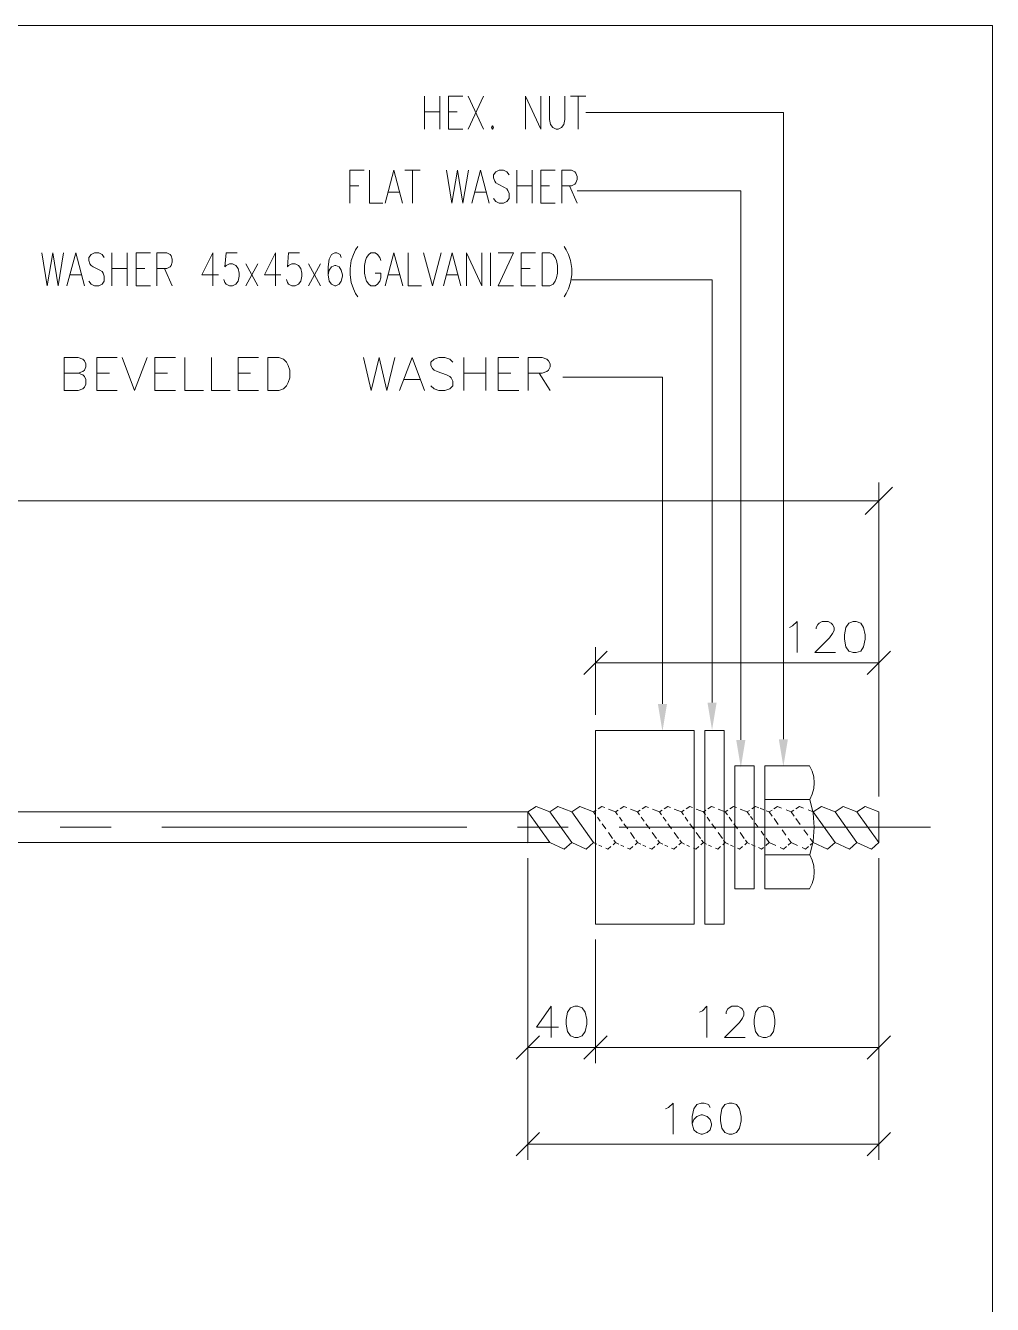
# Model space of a CAD drawing. Header units: millimetres. Extents: x 2 to 579, y 1 to 405.
# Drawn here: x 255.5 to 303.1, y 148.7 to 211.6 of the extents above; entities that cross this region are included whole.
import ezdxf

# ---------------------------------------------------------------- set-up
doc = ezdxf.new("R2010")
doc.units = ezdxf.units.MM
doc.linetypes.add('XKITLINE00', pattern=[0])
doc.layers.add('GraphicObject', color=6, linetype='Continuous', lineweight=0)
doc.layers.add('LinkedObject', color=7, linetype='Continuous', lineweight=0)

# ---------------------------------------------------------------- blocks, each defined once
blk = doc.blocks.new('*A3')
at = {"layer": 'GraphicObject', "color": 3, "linetype": 'XKITLINE00', "lineweight": 0}
for p, q in [((303.062, 211.629), (168.502, 211.629)), ((303.062, 72.677), (303.062, 211.629))]:
    blk.add_line(p, q, dxfattribs=at)
blk = doc.blocks.new('*A4')
at = {"layer": 'LinkedObject'}
for points in [[(287.049, 178.242), (286.824, 176.892), (286.599, 178.242)], [(289.492, 178.303), (289.267, 176.953), (289.042, 178.303)], [(290.906, 176.463), (290.681, 175.113), (290.456, 176.463)], [(293, 176.503), (292.775, 175.153), (292.55, 176.503)]]:
    blk.add_hatch(color=1, dxfattribs=at).paths.add_polyline_path(points, flags=17)
at = {"layer": 'LinkedObject', "color": 2, "linetype": 'XKITLINE00', "lineweight": 0}
for p, q in [((275.111, 208.155), (275.111, 206.535)), ((275.867, 208.155), (275.867, 206.535)), ((276.299, 206.535), (276.299, 208.155)), ((276.299, 208.155), (277.001, 208.155)), ((278.027, 208.155), (277.271, 206.535)), ((277.271, 208.155), (278.027, 206.535)), ((280.079, 206.535), (280.079, 208.155)), ((280.079, 208.155), (280.835, 206.535)), ((280.835, 206.535), (280.835, 208.155)), ((281.267, 208.155), (281.267, 206.998)), ((282.023, 206.998), (282.023, 208.155)), ((282.293, 208.155), (283.049, 208.155)), ((282.671, 208.155), (282.671, 206.535)), ((275.111, 207.384), (275.867, 207.384)), ((276.299, 207.384), (276.731, 207.384)), ((277.001, 206.535), (276.299, 206.535)), ((278.459, 206.689), (278.405, 206.612)), ((278.405, 206.612), (278.459, 206.535)), ((278.513, 206.612), (278.459, 206.689)), ((278.459, 206.535), (278.513, 206.612)), ((281.267, 206.998), (281.321, 206.766)), ((281.321, 206.766), (281.429, 206.612)), ((281.429, 206.612), (281.591, 206.535)), ((281.591, 206.535), (281.699, 206.535)), ((281.699, 206.535), (281.861, 206.612)), ((281.861, 206.612), (281.969, 206.766)), ((281.969, 206.766), (282.023, 206.998)), ((271.445, 202.894), (271.445, 204.514)), ((271.445, 204.514), (272.147, 204.514)), ((272.417, 204.514), (272.417, 202.894)), ((273.173, 202.894), (273.605, 204.514)), ((273.605, 204.514), (274.037, 202.894)), ((274.145, 204.514), (274.901, 204.514)), ((274.523, 204.514), (274.523, 202.894)), ((276.197, 204.514), (276.467, 202.894)), ((276.467, 202.894), (276.737, 204.514)), ((276.737, 204.514), (277.007, 202.894)), ((277.007, 202.894), (277.277, 204.514)), ((277.439, 202.894), (277.871, 204.514)), ((277.871, 204.514), (278.303, 202.894)), ((278.519, 204.282), (278.627, 204.436)), ((278.519, 204.128), (278.519, 204.282)), ((278.573, 203.974), (278.519, 204.128)), ((278.627, 203.896), (278.573, 203.974)), ((278.627, 204.436), (278.789, 204.514)), ((278.789, 204.514), (279.005, 204.514)), ((279.005, 204.514), (279.167, 204.436)), ((279.167, 204.436), (279.275, 204.282)), ((279.653, 204.514), (279.653, 202.894)), ((280.409, 204.514), (280.409, 202.894)), ((280.841, 202.894), (280.841, 204.514)), ((280.841, 204.514), (281.543, 204.514)), ((281.867, 202.894), (281.867, 204.514)), ((281.867, 204.514), (282.353, 204.514)), ((282.353, 204.514), (282.515, 204.436)), ((282.515, 204.436), (282.569, 204.359)), ((282.569, 204.359), (282.623, 204.205)), ((282.623, 204.051), (282.569, 203.896)), ((282.623, 204.205), (282.623, 204.051)), ((271.445, 203.742), (271.877, 203.742)), ((273.335, 203.434), (273.875, 203.434)), ((277.601, 203.434), (278.141, 203.434)), ((278.735, 203.819), (278.627, 203.896)), ((279.059, 203.665), (278.735, 203.819)), ((279.167, 203.588), (279.059, 203.665)), ((279.221, 203.511), (279.167, 203.588)), ((279.275, 203.356), (279.221, 203.511)), ((279.275, 203.125), (279.275, 203.356)), ((279.653, 203.742), (280.409, 203.742)), ((280.841, 203.742), (281.273, 203.742)), ((282.353, 203.742), (281.867, 203.742)), ((282.245, 203.742), (282.623, 202.894)), ((282.515, 203.819), (282.353, 203.742)), ((282.569, 203.896), (282.515, 203.819)), ((272.417, 202.894), (273.065, 202.894)), ((278.519, 203.125), (278.627, 202.971)), ((278.627, 202.971), (278.789, 202.894)), ((278.789, 202.894), (279.005, 202.894)), ((279.005, 202.894), (279.167, 202.971)), ((279.167, 202.971), (279.275, 203.125)), ((281.543, 202.894), (280.841, 202.894)), ((256.28, 200.444), (256.55, 198.824)), ((256.55, 198.824), (256.82, 200.444)), ((256.82, 200.444), (257.09, 198.824)), ((257.09, 198.824), (257.36, 200.444)), ((257.522, 198.824), (257.954, 200.444)), ((257.954, 200.444), (258.386, 198.824)), ((258.602, 200.212), (258.71, 200.367)), ((258.602, 200.058), (258.602, 200.212)), ((258.71, 200.367), (258.872, 200.444)), ((258.872, 200.444), (259.088, 200.444)), ((259.088, 200.444), (259.25, 200.367)), ((259.25, 200.367), (259.358, 200.212)), ((259.736, 200.444), (259.736, 198.824)), ((260.492, 200.444), (260.492, 198.824)), ((260.924, 198.824), (260.924, 200.444)), ((260.924, 200.444), (261.626, 200.444)), ((261.95, 198.824), (261.95, 200.444)), ((261.95, 200.444), (262.436, 200.444)), ((262.436, 200.444), (262.598, 200.367)), ((262.598, 200.367), (262.652, 200.289)), ((262.652, 200.289), (262.706, 200.135)), ((264.704, 200.444), (264.164, 199.364)), ((264.704, 198.824), (264.704, 200.444)), ((265.298, 199.749), (265.352, 200.444)), ((265.352, 200.444), (265.892, 200.444)), ((267.782, 200.444), (267.242, 199.364)), ((267.782, 198.824), (267.782, 200.444)), ((268.376, 199.749), (268.43, 200.444)), ((268.43, 200.444), (268.97, 200.444)), ((270.536, 200.367), (270.428, 200.135)), ((270.698, 200.444), (270.536, 200.367)), ((270.806, 200.444), (270.698, 200.444)), ((270.968, 200.367), (270.806, 200.444)), ((271.022, 200.212), (270.968, 200.367)), ((271.508, 200.058), (271.616, 200.367)), ((271.616, 200.367), (271.724, 200.598)), ((271.724, 200.598), (271.832, 200.752)), ((272.264, 200.212), (272.21, 200.058)), ((272.372, 200.367), (272.264, 200.212)), ((272.48, 200.444), (272.372, 200.367)), ((272.696, 200.444), (272.48, 200.444)), ((272.804, 200.367), (272.696, 200.444)), ((272.912, 200.212), (272.804, 200.367)), ((272.966, 200.058), (272.912, 200.212)), ((273.182, 198.824), (273.614, 200.444)), ((273.614, 200.444), (274.046, 198.824)), ((274.316, 200.444), (274.316, 198.824)), ((275.072, 200.444), (275.504, 198.824)), ((275.504, 198.824), (275.936, 200.444)), ((276.044, 198.824), (276.476, 200.444)), ((276.476, 200.444), (276.908, 198.824)), ((277.178, 198.824), (277.178, 200.444)), ((277.178, 200.444), (277.934, 198.824)), ((277.934, 198.824), (277.934, 200.444)), ((278.366, 200.444), (278.366, 198.824)), ((278.744, 200.444), (279.5, 200.444)), ((279.5, 200.444), (278.744, 198.824)), ((279.878, 198.824), (279.878, 200.444)), ((279.878, 200.444), (280.58, 200.444)), ((280.904, 198.824), (280.904, 200.444)), ((280.904, 200.444), (281.282, 200.444)), ((281.282, 200.444), (281.444, 200.367)), ((281.444, 200.367), (281.552, 200.212)), ((281.552, 200.212), (281.606, 200.058)), ((282.092, 200.598), (281.984, 200.752)), ((282.2, 200.367), (282.092, 200.598)), ((282.308, 200.058), (282.2, 200.367)), ((258.656, 199.904), (258.602, 200.058)), ((258.71, 199.827), (258.656, 199.904)), ((258.818, 199.749), (258.71, 199.827)), ((259.142, 199.595), (258.818, 199.749)), ((259.25, 199.518), (259.142, 199.595)), ((259.736, 199.672), (260.492, 199.672)), ((260.924, 199.672), (261.356, 199.672)), ((262.436, 199.672), (261.95, 199.672)), ((262.328, 199.672), (262.706, 198.824)), ((262.598, 199.749), (262.436, 199.672)), ((262.652, 199.827), (262.598, 199.749)), ((262.706, 199.981), (262.652, 199.827)), ((262.706, 200.135), (262.706, 199.981)), ((265.352, 199.827), (265.298, 199.749)), ((265.514, 199.904), (265.352, 199.827)), ((265.676, 199.904), (265.514, 199.904)), ((265.838, 199.827), (265.676, 199.904)), ((265.946, 199.672), (265.838, 199.827)), ((266, 199.441), (265.946, 199.672)), ((266.918, 199.904), (266.324, 198.824)), ((266.324, 199.904), (266.918, 198.824)), ((268.43, 199.827), (268.376, 199.749)), ((268.592, 199.904), (268.43, 199.827)), ((268.754, 199.904), (268.592, 199.904)), ((268.916, 199.827), (268.754, 199.904)), ((269.024, 199.672), (268.916, 199.827)), ((269.078, 199.441), (269.024, 199.672)), ((269.996, 199.904), (269.402, 198.824)), ((269.402, 199.904), (269.996, 198.824)), ((270.428, 200.135), (270.374, 199.749)), ((270.374, 199.749), (270.374, 199.364)), ((270.428, 199.595), (270.374, 199.364)), ((270.536, 199.749), (270.428, 199.595)), ((270.698, 199.827), (270.536, 199.749)), ((270.752, 199.827), (270.698, 199.827)), ((270.914, 199.749), (270.752, 199.827)), ((271.022, 199.595), (270.914, 199.749)), ((271.076, 199.364), (271.022, 199.595)), ((271.454, 199.672), (271.508, 200.058)), ((271.454, 199.364), (271.454, 199.672)), ((272.21, 200.058), (272.156, 199.827)), ((272.156, 199.827), (272.156, 199.441)), ((279.878, 199.672), (280.31, 199.672)), ((281.606, 200.058), (281.66, 199.827)), ((281.66, 199.827), (281.66, 199.441)), ((282.362, 199.672), (282.308, 200.058)), ((282.362, 199.364), (282.362, 199.672)), ((257.684, 199.364), (258.224, 199.364)), ((258.602, 199.055), (258.71, 198.901)), ((259.304, 199.441), (259.25, 199.518)), ((259.25, 198.901), (259.358, 199.055)), ((259.358, 199.287), (259.304, 199.441)), ((259.358, 199.055), (259.358, 199.287)), ((264.164, 199.364), (264.974, 199.364)), ((265.244, 199.132), (265.298, 198.978)), ((265.298, 198.978), (265.352, 198.901)), ((265.838, 198.901), (265.946, 199.055)), ((265.946, 199.055), (266, 199.287)), ((266, 199.287), (266, 199.441)), ((267.242, 199.364), (268.052, 199.364)), ((268.322, 199.132), (268.376, 198.978)), ((268.376, 198.978), (268.43, 198.901)), ((268.916, 198.901), (269.024, 199.055)), ((269.024, 199.055), (269.078, 199.287)), ((269.078, 199.287), (269.078, 199.441)), ((270.374, 199.364), (270.428, 199.055)), ((270.428, 199.055), (270.536, 198.901)), ((270.914, 198.901), (271.022, 199.055)), ((271.022, 199.055), (271.076, 199.287)), ((271.076, 199.287), (271.076, 199.364)), ((271.508, 198.978), (271.454, 199.364)), ((271.616, 198.669), (271.508, 198.978)), ((272.156, 199.441), (272.21, 199.209)), ((272.21, 199.209), (272.264, 199.055)), ((272.264, 199.055), (272.372, 198.901)), ((272.966, 199.441), (272.696, 199.441)), ((272.804, 198.901), (272.912, 199.055)), ((272.912, 199.055), (272.966, 199.209)), ((272.966, 199.209), (272.966, 199.441)), ((273.344, 199.364), (273.884, 199.364)), ((276.206, 199.364), (276.746, 199.364)), ((281.552, 199.055), (281.444, 198.901)), ((281.606, 199.209), (281.552, 199.055)), ((281.66, 199.441), (281.606, 199.209)), ((282.2, 198.669), (282.308, 198.978)), ((282.308, 198.978), (282.362, 199.364)), ((258.71, 198.901), (258.872, 198.824)), ((258.872, 198.824), (259.088, 198.824)), ((259.088, 198.824), (259.25, 198.901)), ((261.626, 198.824), (260.924, 198.824)), ((265.352, 198.901), (265.514, 198.824)), ((265.514, 198.824), (265.676, 198.824)), ((265.676, 198.824), (265.838, 198.901)), ((268.43, 198.901), (268.592, 198.824)), ((268.592, 198.824), (268.754, 198.824)), ((268.754, 198.824), (268.916, 198.901)), ((270.536, 198.901), (270.698, 198.824)), ((270.698, 198.824), (270.752, 198.824)), ((270.752, 198.824), (270.914, 198.901)), ((271.724, 198.438), (271.616, 198.669)), ((271.832, 198.284), (271.724, 198.438)), ((272.372, 198.901), (272.48, 198.824)), ((272.48, 198.824), (272.696, 198.824)), ((272.696, 198.824), (272.804, 198.901)), ((274.316, 198.824), (274.964, 198.824)), ((278.744, 198.824), (279.5, 198.824)), ((280.58, 198.824), (279.878, 198.824)), ((281.282, 198.824), (280.904, 198.824)), ((281.444, 198.901), (281.282, 198.824)), ((281.984, 198.284), (282.092, 198.438)), ((282.092, 198.438), (282.2, 198.669)), ((257.378, 193.668), (257.378, 195.288)), ((257.378, 195.288), (258.073, 195.288)), ((258.073, 195.288), (258.304, 195.211)), ((258.304, 195.211), (258.381, 195.134)), ((258.998, 193.668), (258.998, 195.288)), ((258.998, 195.288), (260.001, 195.288)), ((260.233, 195.288), (260.85, 193.668)), ((260.85, 193.668), (261.467, 195.288)), ((261.853, 193.668), (261.853, 195.288)), ((261.853, 195.288), (262.856, 195.288)), ((263.318, 195.288), (263.318, 193.668)), ((264.63, 195.288), (264.63, 193.668)), ((265.941, 193.668), (265.941, 195.288)), ((265.941, 195.288), (266.944, 195.288)), ((267.407, 193.668), (267.407, 195.288)), ((267.407, 195.288), (267.947, 195.288)), ((267.947, 195.288), (268.178, 195.211)), ((268.178, 195.211), (268.333, 195.057)), ((272.113, 195.288), (272.498, 193.668)), ((272.498, 193.668), (272.884, 195.288)), ((272.884, 195.288), (273.27, 193.668)), ((273.27, 193.668), (273.656, 195.288)), ((273.887, 193.668), (274.504, 195.288)), ((274.504, 195.288), (275.121, 193.668)), ((275.43, 195.057), (275.584, 195.211)), ((275.584, 195.211), (275.816, 195.288)), ((275.816, 195.288), (276.124, 195.288)), ((276.124, 195.288), (276.356, 195.211)), ((276.356, 195.211), (276.51, 195.057)), ((277.05, 195.288), (277.05, 193.668)), ((278.13, 195.288), (278.13, 193.668)), ((278.747, 193.668), (278.747, 195.288)), ((278.747, 195.288), (279.75, 195.288)), ((280.213, 193.668), (280.213, 195.288)), ((280.213, 195.288), (280.907, 195.288)), ((280.907, 195.288), (281.138, 195.211)), ((281.138, 195.211), (281.216, 195.134)), ((258.073, 194.517), (257.378, 194.517)), ((257.378, 194.517), (258.073, 194.517)), ((258.304, 194.594), (258.073, 194.517)), ((258.073, 194.517), (258.304, 194.44)), ((258.381, 194.671), (258.304, 194.594)), ((258.381, 195.134), (258.458, 194.98)), ((258.458, 194.826), (258.381, 194.671)), ((258.458, 194.98), (258.458, 194.826)), ((258.998, 194.517), (259.616, 194.517)), ((261.853, 194.517), (262.47, 194.517)), ((265.941, 194.517), (266.558, 194.517)), ((268.333, 195.057), (268.41, 194.903)), ((268.41, 194.903), (268.487, 194.671)), ((268.487, 194.671), (268.487, 194.286)), ((275.43, 194.903), (275.43, 195.057)), ((275.507, 194.748), (275.43, 194.903)), ((275.584, 194.671), (275.507, 194.748)), ((275.738, 194.594), (275.584, 194.671)), ((276.201, 194.44), (275.738, 194.594)), ((277.05, 194.517), (278.13, 194.517)), ((278.747, 194.517), (279.364, 194.517)), ((280.907, 194.517), (280.213, 194.517)), ((280.753, 194.517), (281.293, 193.668)), ((281.138, 194.594), (280.907, 194.517)), ((281.216, 194.671), (281.138, 194.594)), ((281.216, 195.134), (281.293, 194.98)), ((281.293, 194.826), (281.216, 194.671)), ((281.293, 194.98), (281.293, 194.826)), ((258.304, 194.44), (258.381, 194.363)), ((258.381, 194.363), (258.458, 194.208)), ((258.458, 193.977), (258.381, 193.823)), ((258.458, 194.208), (258.458, 193.977)), ((268.333, 193.9), (268.178, 193.746)), ((268.41, 194.054), (268.333, 193.9)), ((268.487, 194.286), (268.41, 194.054)), ((274.118, 194.208), (274.89, 194.208)), ((275.43, 193.9), (275.584, 193.746)), ((276.356, 194.363), (276.201, 194.44)), ((276.433, 194.286), (276.356, 194.363)), ((276.356, 193.746), (276.51, 193.9)), ((276.51, 194.131), (276.433, 194.286)), ((276.51, 193.9), (276.51, 194.131)), ((258.073, 193.668), (257.378, 193.668)), ((258.304, 193.746), (258.073, 193.668)), ((258.381, 193.823), (258.304, 193.746)), ((260.001, 193.668), (258.998, 193.668)), ((262.856, 193.668), (261.853, 193.668)), ((263.318, 193.668), (264.244, 193.668)), ((264.63, 193.668), (265.556, 193.668)), ((266.944, 193.668), (265.941, 193.668)), ((267.947, 193.668), (267.407, 193.668)), ((268.178, 193.746), (267.947, 193.668)), ((275.584, 193.746), (275.816, 193.668)), ((275.816, 193.668), (276.124, 193.668)), ((276.124, 193.668), (276.356, 193.746)), ((279.75, 193.668), (278.747, 193.668))]:
    blk.add_line(p, q, dxfattribs=at)
at = {"layer": 'LinkedObject', "color": 1, "linetype": 'XKITLINE00', "lineweight": 0}
for p, q in [((292.775, 207.345), (283.053, 207.345)), ((292.775, 176.503), (292.775, 207.345)), ((290.681, 203.496), (282.627, 203.496)), ((290.681, 176.463), (290.681, 203.496)), ((289.267, 199.113), (282.366, 199.113)), ((289.267, 178.303), (289.267, 199.113)), ((286.824, 194.325), (281.918, 194.325)), ((286.824, 178.242), (286.824, 194.325)), ((296.803, 187.565), (298.153, 188.915)), ((297.478, 173.823), (297.478, 189.14)), ((297.478, 188.24), (175.003, 188.24)), ((284.098, 180.839), (282.951, 179.692)), ((283.525, 177.696), (283.525, 181.031)), ((296.904, 179.692), (298.052, 180.839)), ((297.478, 173.688), (297.478, 181.031)), ((283.525, 180.266), (297.478, 180.266)), ((280.198, 170.644), (280.198, 155.799)), ((280.198, 170.601), (280.198, 160.562)), ((297.478, 170.644), (297.478, 155.799)), ((297.478, 169.564), (297.478, 160.562)), ((283.525, 166.637), (283.525, 160.562)), ((283.525, 165.505), (283.525, 160.562)), ((280.772, 161.901), (279.624, 160.753)), ((282.951, 160.753), (284.098, 161.901)), ((284.098, 161.901), (282.951, 160.753)), ((296.904, 160.753), (298.052, 161.901)), ((280.198, 161.327), (283.525, 161.327)), ((283.525, 161.327), (297.478, 161.327)), ((280.772, 157.138), (279.624, 155.99)), ((296.904, 155.99), (298.052, 157.138)), ((297.478, 156.564), (280.198, 156.564))]:
    blk.add_line(p, q, dxfattribs=at)
at = {"layer": 'LinkedObject', "color": 7, "linetype": 'XKITLINE00', "lineweight": 0}
for p, q in [((293.082, 182.002), (293.227, 182.074)), ((293.227, 182.074), (293.446, 182.293)), ((293.446, 182.293), (293.446, 180.763)), ((294.393, 182.002), (294.466, 182.147)), ((294.393, 181.929), (294.393, 182.002)), ((294.466, 182.147), (294.539, 182.22)), ((294.539, 182.22), (294.684, 182.293)), ((294.684, 182.293), (294.976, 182.293)), ((294.976, 182.293), (295.122, 182.22)), ((295.122, 182.22), (295.194, 182.147)), ((295.194, 182.147), (295.267, 182.002)), ((295.267, 182.002), (295.267, 181.856)), ((295.85, 182.002), (295.777, 181.637)), ((295.996, 182.22), (295.85, 182.002)), ((296.214, 182.293), (295.996, 182.22)), ((296.36, 182.293), (296.214, 182.293)), ((296.579, 182.22), (296.36, 182.293)), ((296.724, 182.002), (296.579, 182.22)), ((296.797, 181.637), (296.724, 182.002)), ((295.049, 181.492), (294.32, 180.763)), ((295.194, 181.71), (295.049, 181.492)), ((295.267, 181.856), (295.194, 181.71)), ((295.777, 181.637), (295.777, 181.419)), ((295.777, 181.419), (295.85, 181.054)), ((296.724, 181.054), (296.797, 181.419)), ((296.797, 181.419), (296.797, 181.637)), ((294.32, 180.763), (295.34, 180.763)), ((295.85, 181.054), (295.996, 180.836)), ((295.996, 180.836), (296.214, 180.763)), ((296.214, 180.763), (296.36, 180.763)), ((296.36, 180.763), (296.579, 180.836)), ((296.579, 180.836), (296.724, 181.054)), ((297.478, 180.266), (297.478, 180.266)), ((283.525, 176.931), (283.525, 176.931)), ((280.605, 173.193), (280.198, 172.923)), ((280.605, 173.193), (280.198, 172.923)), ((281.278, 172.923), (280.605, 173.193)), ((281.278, 172.923), (280.605, 173.193)), ((281.685, 173.193), (281.278, 172.923)), ((281.685, 173.193), (281.278, 172.923)), ((282.358, 172.923), (281.685, 173.193)), ((282.358, 172.923), (281.685, 173.193)), ((282.765, 173.193), (282.358, 172.923)), ((283.438, 172.923), (282.765, 173.193)), ((283.845, 173.193), (283.664, 173.073)), ((283.985, 173.136), (283.845, 173.193)), ((284.925, 173.193), (284.744, 173.073)), ((285.065, 173.136), (284.925, 173.193)), ((286.005, 173.193), (285.824, 173.073)), ((286.145, 173.136), (286.005, 173.193)), ((287.085, 173.193), (286.904, 173.073)), ((287.225, 173.136), (287.085, 173.193)), ((288.165, 173.193), (287.984, 173.073)), ((288.305, 173.136), (288.165, 173.193)), ((289.245, 173.193), (289.064, 173.073)), ((289.385, 173.136), (289.245, 173.193)), ((290.325, 173.193), (290.144, 173.073)), ((290.465, 173.136), (290.325, 173.193)), ((291.405, 173.193), (291.221, 173.071)), ((291.567, 173.128), (291.405, 173.193)), ((292.485, 173.193), (292.301, 173.071)), ((292.678, 173.115), (292.485, 173.193)), ((293.565, 173.193), (293.381, 173.071)), ((293.758, 173.115), (293.565, 173.193)), ((294.645, 173.193), (294.238, 172.923)), ((295.318, 172.923), (294.645, 173.193)), ((295.725, 173.193), (295.318, 172.923)), ((296.398, 172.923), (295.725, 173.193)), ((296.805, 173.193), (296.398, 172.923)), ((297.478, 172.923), (296.805, 173.193)), ((192.283, 172.923), (280.198, 172.923)), ((281.278, 171.409), (280.198, 172.923)), ((280.198, 172.923), (280.198, 171.409)), ((281.278, 171.409), (280.198, 172.923)), ((282.358, 171.409), (281.278, 172.923)), ((282.358, 171.409), (281.278, 172.923)), ((283.438, 171.409), (282.358, 172.923)), ((283.568, 173.01), (283.438, 172.923)), ((283.538, 172.783), (283.438, 172.923)), ((283.761, 172.471), (283.625, 172.661)), ((284.518, 172.923), (284.168, 173.063)), ((284.648, 173.01), (284.518, 172.923)), ((284.618, 172.783), (284.518, 172.923)), ((284.841, 172.471), (284.705, 172.661)), ((285.598, 172.923), (285.248, 173.063)), ((285.728, 173.01), (285.598, 172.923)), ((285.698, 172.783), (285.598, 172.923)), ((285.921, 172.471), (285.785, 172.661)), ((286.678, 172.923), (286.328, 173.063)), ((286.808, 173.01), (286.678, 172.923)), ((286.778, 172.783), (286.678, 172.923)), ((287.001, 172.471), (286.865, 172.661)), ((287.758, 172.923), (287.408, 173.063)), ((287.888, 173.01), (287.758, 172.923)), ((287.858, 172.783), (287.758, 172.923)), ((288.081, 172.471), (287.945, 172.661)), ((288.838, 172.923), (288.488, 173.063)), ((288.968, 173.01), (288.838, 172.923)), ((288.938, 172.783), (288.838, 172.923)), ((289.161, 172.471), (289.025, 172.661)), ((289.918, 172.923), (289.568, 173.063)), ((290.048, 173.01), (289.918, 172.923)), ((290.018, 172.783), (289.918, 172.923)), ((290.241, 172.471), (290.105, 172.661)), ((290.998, 172.923), (290.648, 173.063)), ((291.113, 172.999), (290.998, 172.923)), ((291.113, 172.763), (290.998, 172.923)), ((291.267, 172.546), (291.162, 172.693)), ((291.808, 173.031), (291.637, 173.1)), ((292.078, 172.923), (291.932, 172.982)), ((292.216, 173.015), (292.078, 172.923)), ((292.225, 172.718), (292.078, 172.923)), ((292.515, 172.311), (292.315, 172.592)), ((293.158, 172.923), (292.909, 173.023)), ((293.296, 173.015), (293.158, 172.923)), ((293.305, 172.718), (293.158, 172.923)), ((293.595, 172.311), (293.395, 172.592)), ((294.238, 172.923), (293.989, 173.023)), ((295.318, 171.409), (294.238, 172.923)), ((296.398, 171.409), (295.318, 172.923)), ((297.478, 171.409), (296.398, 172.923)), ((297.478, 172.923), (297.478, 172.923)), ((297.478, 172.923), (297.478, 172.923)), ((297.478, 172.923), (297.478, 171.409)), ((284.038, 172.083), (283.852, 172.343)), ((284.372, 171.614), (284.167, 171.901)), ((285.118, 172.083), (284.932, 172.343)), ((285.452, 171.614), (285.247, 171.901)), ((286.198, 172.083), (286.012, 172.343)), ((286.532, 171.614), (286.327, 171.901)), ((287.278, 172.083), (287.092, 172.343)), ((287.612, 171.614), (287.407, 171.901)), ((288.358, 172.083), (288.172, 172.343)), ((288.692, 171.614), (288.487, 171.901)), ((289.438, 172.083), (289.252, 172.343)), ((289.772, 171.614), (289.567, 171.901)), ((290.518, 172.083), (290.332, 172.343)), ((290.852, 171.614), (290.647, 171.901)), ((291.538, 172.166), (291.391, 172.372)), ((291.82, 171.771), (291.68, 171.967)), ((292.895, 171.778), (292.708, 172.04)), ((293.975, 171.778), (293.788, 172.04)), ((280.198, 171.409), (191.203, 171.409)), ((280.198, 171.409), (280.198, 171.409)), ((280.198, 171.409), (281.278, 171.409)), ((280.198, 171.366), (280.198, 171.366)), ((281.278, 171.409), (281.984, 171.094)), ((281.278, 171.409), (281.984, 171.094)), ((281.984, 171.094), (282.358, 171.409)), ((281.984, 171.094), (282.358, 171.409)), ((282.358, 171.409), (283.064, 171.094)), ((283.064, 171.094), (283.438, 171.409)), ((283.438, 171.409), (283.353, 171.529)), ((283.438, 171.409), (283.598, 171.338)), ((283.697, 171.293), (283.844, 171.228)), ((284.398, 171.308), (284.518, 171.409)), ((284.518, 171.409), (284.433, 171.529)), ((284.518, 171.409), (284.678, 171.338)), ((284.777, 171.293), (284.924, 171.228)), ((285.478, 171.308), (285.598, 171.409)), ((285.598, 171.409), (285.513, 171.529)), ((285.598, 171.409), (285.758, 171.338)), ((285.857, 171.293), (286.004, 171.228)), ((286.558, 171.308), (286.678, 171.409)), ((286.678, 171.409), (286.593, 171.529)), ((286.678, 171.409), (286.838, 171.338)), ((286.937, 171.293), (287.084, 171.228)), ((287.638, 171.308), (287.758, 171.409)), ((287.758, 171.409), (287.673, 171.529)), ((287.758, 171.409), (287.918, 171.338)), ((288.017, 171.293), (288.164, 171.228)), ((288.718, 171.308), (288.838, 171.409)), ((288.838, 171.409), (288.753, 171.529)), ((288.838, 171.409), (288.998, 171.338)), ((289.097, 171.293), (289.244, 171.228)), ((289.798, 171.308), (289.918, 171.409)), ((289.918, 171.409), (289.833, 171.529)), ((289.918, 171.409), (290.078, 171.338)), ((290.177, 171.293), (290.324, 171.228)), ((290.878, 171.308), (290.998, 171.409)), ((290.998, 171.409), (290.913, 171.529)), ((290.998, 171.409), (291.113, 171.358)), ((291.205, 171.317), (291.393, 171.233)), ((291.915, 171.272), (292.078, 171.409)), ((292.078, 171.409), (291.927, 171.622)), ((292.078, 171.409), (292.398, 171.266)), ((293.158, 171.409), (293.013, 171.613)), ((293.015, 171.289), (293.158, 171.409)), ((293.158, 171.409), (293.478, 171.266)), ((294.238, 171.409), (294.093, 171.613)), ((294.095, 171.289), (294.238, 171.409)), ((294.238, 171.409), (294.944, 171.094)), ((294.944, 171.094), (295.318, 171.409)), ((295.318, 171.409), (296.024, 171.094)), ((296.024, 171.094), (296.398, 171.409)), ((296.398, 171.409), (297.104, 171.094)), ((297.104, 171.094), (297.478, 171.409)), ((297.478, 171.409), (297.478, 171.409)), ((284.033, 171.143), (284.144, 171.094)), ((284.144, 171.094), (284.288, 171.216)), ((285.113, 171.143), (285.224, 171.094)), ((285.224, 171.094), (285.368, 171.216)), ((286.193, 171.143), (286.304, 171.094)), ((286.304, 171.094), (286.448, 171.216)), ((287.273, 171.143), (287.384, 171.094)), ((287.384, 171.094), (287.528, 171.216)), ((288.353, 171.143), (288.464, 171.094)), ((288.464, 171.094), (288.608, 171.216)), ((289.433, 171.143), (289.544, 171.094)), ((289.544, 171.094), (289.688, 171.216)), ((290.513, 171.143), (290.624, 171.094)), ((290.624, 171.094), (290.768, 171.216)), ((291.545, 171.165), (291.704, 171.094)), ((291.704, 171.094), (291.792, 171.168)), ((292.616, 171.169), (292.784, 171.094)), ((292.784, 171.094), (292.93, 171.217)), ((293.696, 171.169), (293.864, 171.094)), ((293.864, 171.094), (294.01, 171.217)), ((297.478, 170.329), (297.478, 170.329)), ((283.525, 167.402), (283.525, 167.402)), ((283.525, 166.27), (283.525, 166.27)), ((281.351, 163.354), (280.623, 162.334)), ((281.351, 161.824), (281.351, 163.354)), ((282.153, 163.063), (282.08, 162.699)), ((282.299, 163.282), (282.153, 163.063)), ((282.517, 163.354), (282.299, 163.282)), ((282.663, 163.354), (282.517, 163.354)), ((282.881, 163.282), (282.663, 163.354)), ((283.027, 163.063), (282.881, 163.282)), ((283.1, 162.699), (283.027, 163.063)), ((288.644, 163.063), (288.789, 163.136)), ((288.789, 163.136), (289.008, 163.354)), ((289.008, 163.354), (289.008, 161.824)), ((289.955, 163.063), (290.028, 163.209)), ((289.955, 162.99), (289.955, 163.063)), ((290.028, 163.209), (290.101, 163.282)), ((290.101, 163.282), (290.246, 163.354)), ((290.246, 163.354), (290.538, 163.354)), ((290.538, 163.354), (290.684, 163.282)), ((290.684, 163.282), (290.756, 163.209)), ((290.756, 163.209), (290.829, 163.063)), ((290.829, 163.063), (290.829, 162.917)), ((291.412, 163.063), (291.339, 162.699)), ((291.558, 163.282), (291.412, 163.063)), ((291.776, 163.354), (291.558, 163.282)), ((291.922, 163.354), (291.776, 163.354)), ((292.141, 163.282), (291.922, 163.354)), ((292.286, 163.063), (292.141, 163.282)), ((292.359, 162.699), (292.286, 163.063)), ((282.08, 162.699), (282.08, 162.48)), ((282.08, 162.48), (282.153, 162.116)), ((283.027, 162.116), (283.1, 162.48)), ((283.1, 162.48), (283.1, 162.699)), ((290.611, 162.553), (289.882, 161.824)), ((290.756, 162.772), (290.611, 162.553)), ((290.829, 162.917), (290.756, 162.772)), ((291.339, 162.699), (291.339, 162.48)), ((291.339, 162.48), (291.412, 162.116)), ((292.286, 162.116), (292.359, 162.48)), ((292.359, 162.48), (292.359, 162.699)), ((280.623, 162.334), (281.716, 162.334)), ((282.153, 162.116), (282.299, 161.897)), ((282.299, 161.897), (282.517, 161.824)), ((282.517, 161.824), (282.663, 161.824)), ((282.663, 161.824), (282.881, 161.897)), ((282.881, 161.897), (283.027, 162.116)), ((289.882, 161.824), (290.902, 161.824)), ((291.412, 162.116), (291.558, 161.897)), ((291.558, 161.897), (291.776, 161.824)), ((291.776, 161.824), (291.922, 161.824)), ((291.922, 161.824), (292.141, 161.897)), ((292.141, 161.897), (292.286, 162.116)), ((283.525, 161.327), (283.525, 161.327)), ((297.478, 161.327), (297.478, 161.327)), ((286.98, 158.3), (287.126, 158.373)), ((287.126, 158.373), (287.345, 158.591)), ((287.345, 158.591), (287.345, 157.061)), ((288.365, 158.3), (288.292, 157.936)), ((288.51, 158.518), (288.365, 158.3)), ((288.729, 158.591), (288.51, 158.518)), ((288.729, 158.008), (288.51, 157.936)), ((288.875, 158.591), (288.729, 158.591)), ((288.802, 158.008), (288.729, 158.008)), ((289.02, 157.936), (288.802, 158.008)), ((289.093, 158.518), (288.875, 158.591)), ((289.166, 158.373), (289.093, 158.518)), ((289.749, 158.3), (289.676, 157.936)), ((289.895, 158.518), (289.749, 158.3)), ((290.113, 158.591), (289.895, 158.518)), ((290.259, 158.591), (290.113, 158.591)), ((290.477, 158.518), (290.259, 158.591)), ((290.623, 158.3), (290.477, 158.518)), ((290.696, 157.936), (290.623, 158.3)), ((288.292, 157.936), (288.292, 157.571)), ((288.365, 157.79), (288.292, 157.571)), ((288.292, 157.571), (288.365, 157.28)), ((288.51, 157.936), (288.365, 157.79)), ((289.166, 157.79), (289.02, 157.936)), ((289.239, 157.571), (289.166, 157.79)), ((289.166, 157.28), (289.239, 157.498)), ((289.239, 157.498), (289.239, 157.571)), ((289.676, 157.936), (289.676, 157.717)), ((289.676, 157.717), (289.749, 157.353)), ((290.623, 157.353), (290.696, 157.717)), ((290.696, 157.717), (290.696, 157.936)), ((288.365, 157.28), (288.51, 157.134)), ((288.51, 157.134), (288.729, 157.061)), ((288.729, 157.061), (288.802, 157.061)), ((288.802, 157.061), (289.02, 157.134)), ((289.02, 157.134), (289.166, 157.28)), ((289.749, 157.353), (289.895, 157.134)), ((289.895, 157.134), (290.113, 157.061)), ((290.113, 157.061), (290.259, 157.061)), ((290.259, 157.061), (290.477, 157.134)), ((290.477, 157.134), (290.623, 157.353)), ((280.198, 156.564), (280.198, 156.564))]:
    blk.add_line(p, q, dxfattribs=at)
at = {"layer": 'LinkedObject', "color": 6, "linetype": 'XKITLINE00', "lineweight": 0}
for p, q in [((283.525, 167.402), (283.525, 176.931)), ((288.391, 176.931), (283.525, 176.931)), ((288.391, 167.402), (288.391, 176.931)), ((288.909, 167.402), (288.909, 176.931)), ((289.868, 176.931), (288.909, 176.931)), ((289.868, 167.402), (289.868, 176.931)), ((290.386, 169.142), (290.386, 175.191)), ((291.345, 175.191), (290.386, 175.191)), ((291.345, 169.142), (291.345, 175.191)), ((291.864, 175.191), (291.864, 172.166)), ((291.864, 175.191), (294.056, 175.191)), ((294.186, 174.931), (294.056, 175.191)), ((294.267, 174.652), (294.186, 174.931)), ((294.297, 174.362), (294.267, 174.652)), ((294.073, 173.529), (294.198, 173.791)), ((294.198, 173.791), (294.273, 174.072)), ((294.273, 174.072), (294.297, 174.362)), ((294.073, 173.529), (291.864, 173.529)), ((294.24, 172.856), (294.073, 173.529)), ((294.296, 172.166), (294.24, 172.856)), ((257.192, 172.166), (259.692, 172.166)), ((262.192, 172.166), (277.192, 172.166)), ((279.692, 172.166), (282.192, 172.166)), ((284.692, 172.166), (300.018, 172.166)), ((291.864, 169.142), (291.864, 172.166)), ((294.24, 171.476), (294.296, 172.166)), ((294.073, 170.804), (294.24, 171.476)), ((294.073, 170.804), (291.864, 170.804)), ((294.198, 170.541), (294.073, 170.804)), ((294.273, 170.261), (294.198, 170.541)), ((294.267, 169.681), (294.297, 169.971)), ((294.297, 169.971), (294.273, 170.261)), ((294.056, 169.142), (294.186, 169.402)), ((294.186, 169.402), (294.267, 169.681)), ((291.345, 169.142), (290.386, 169.142)), ((291.864, 169.142), (294.056, 169.142)), ((288.391, 167.402), (283.525, 167.402)), ((289.868, 167.402), (288.909, 167.402))]:
    blk.add_line(p, q, dxfattribs=at)

msp = doc.modelspace()

# ---------------------------------------------------------------- block references
at = {"lineweight": 0}
for name in ['*A3', '*A4']:
    msp.add_blockref(name, (0, 0), dxfattribs=at)

doc.saveas('drawing.dxf')
